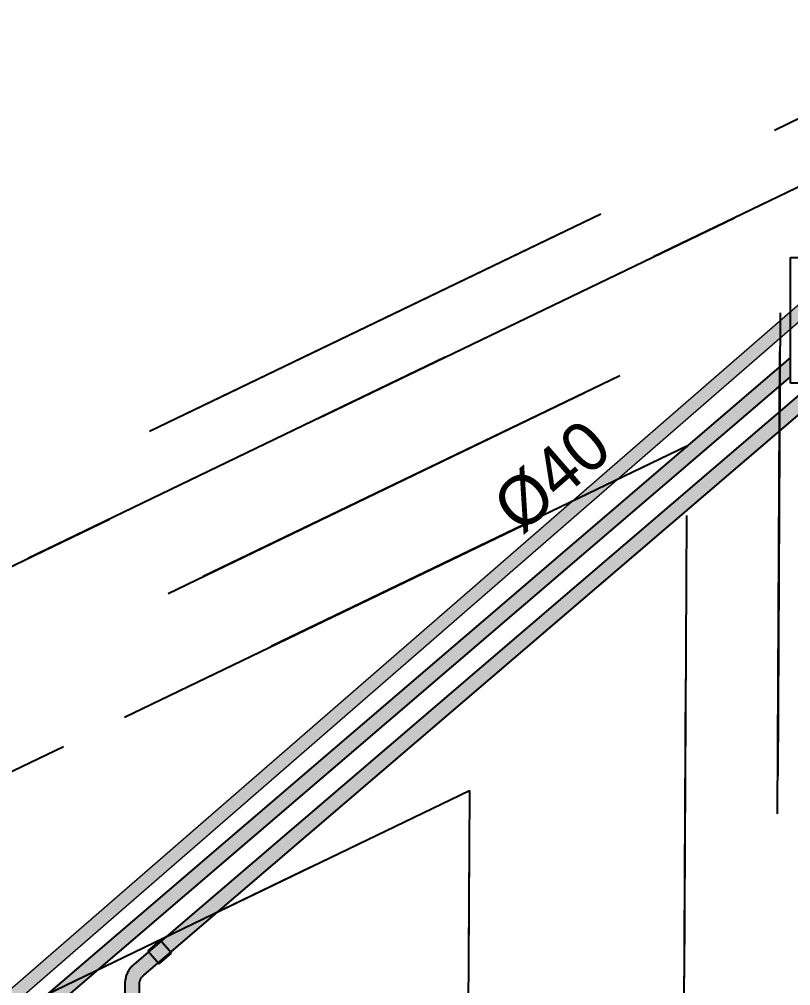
# Model space of a CAD drawing. Header units: metres. Extents: x 4 to 151, y -16 to 34.
# Drawn here: x 64.094 to 66.595, y 29.389 to 32.524 of the extents above; entities that cross this region are included whole.
import ezdxf

# ---------------------------------------------------------------- set-up
doc = ezdxf.new("R2010")
doc.units = ezdxf.units.M
doc.linetypes.add('IMPORT-_Tracejado pequeno', pattern=[2.25, 1.5, -0.75])
doc.layers.add('Base Revit Coremas_dwg', color=7, linetype='Continuous', lineweight=9, true_color=0x767676)
for name, color, linetype, lineweight in [('E-ELEC-EQPM', 7, 'Continuous', 50), ('E-POWR-CNDT', 7, 'Continuous', 25), ('E-POWR-CNDT-IDEN', 7, 'Continuous', 9), ('KIRYA - PISO', 7, 'Continuous', 9)]:
    doc.layers.add(name, color=color, linetype=linetype, lineweight=lineweight)
doc.styles.add('Century Gothic_4', font='GOTHIC.TTF', dxfattribs={"height": 0.16})

# ---------------------------------------------------------------- blocks, each defined once
blk = doc.blocks.new('Ramal de Entrada Individual_Saida Subterrânea_Medição em Muro - 3_Trifasico-3753992-PLANTA BAIXA - TÉRREO')
at = {"layer": 'E-ELEC-EQPM', "color": 253, "lineweight": 25, "true_color": 0xababab}
for p, q in [((0.3202, -0.6681), (0.3202, -0.2603)), ((0.728, -0.2603), (0.728, -0.6681)), ((0.728, -0.6681), (0.3202, -0.6681))]:
    blk.add_line(p, q, dxfattribs=at)
blk = doc.blocks.new('BEE - PVC Roscavel_Curvas - BEE - PVC Roscavel_Curvas-8211587-PLANTA BAIXA - TÉRREO')
at = {"layer": 'E-POWR-CNDT', "true_color": 0xbdbdbd}
for points in [[(0.0592, 0.0692), (0.0413, 0.0846), (0.0023, 0.0375), (0.0375, 0.0073), (0.0765, 0.0545), (0.0593, 0.0692)], [(0.0375, 0.0073), (0.0013, 0.038), (-0.0137, 0.0272), (-0.0299, 0.0229), (-0.0291, -0.0236), (-0.0022, -0.019), (0.0183, -0.0094), (0.0254, -0.0037), (0.0332, 0.0036)], [(-0.0299, 0.0237), (-0.0911, 0.0227), (-0.0911, -0.0237), (-0.0299, -0.0229), (-0.0299, 0.0229)]]:
    blk.add_hatch(color=9, dxfattribs=at).paths.add_polyline_path(points)
at = {"layer": 'E-POWR-CNDT', "color": 21, "true_color": 0xffabab}
for p, q in [((0.0585, 0.1047), (0.0015, 0.0381)), ((0.0375, 0.0073), (0.0945, 0.0739)), ((-0.0299, 0.0237), (-0.1176, 0.0237)), ((-0.1176, -0.0237), (-0.0299, -0.0237))]:
    blk.add_line(p, q, dxfattribs=at)
at = {"layer": 'E-POWR-CNDT', "color": 21, "true_color": 0xffabab, "flags": 128}
for points in [[(0.0015, 0.0381), (0.0004, 0.0369), (-0.0008, 0.0357), (-0.002, 0.0346), (-0.0032, 0.0335), (-0.0045, 0.0324), (-0.0058, 0.0314), (-0.0072, 0.0305), (-0.0086, 0.0296), (-0.01, 0.0288), (-0.0115, 0.028), (-0.013, 0.0273), (-0.0145, 0.0267), (-0.016, 0.0261), (-0.0176, 0.0256), (-0.0192, 0.0251), (-0.0208, 0.0247), (-0.0224, 0.0244), (-0.024, 0.0241), (-0.0257, 0.0239), (-0.0273, 0.0238), (-0.029, 0.0237), (-0.0299, 0.0237)], [(-0.0299, -0.0237), (-0.0264, -0.0236), (-0.0228, -0.0234), (-0.0193, -0.0231), (-0.0158, -0.0226), (-0.0123, -0.0219), (-0.0088, -0.0212), (-0.0054, -0.0202), (-0.002, -0.0192), (0.0013, -0.018), (0.0046, -0.0167), (0.0079, -0.0153), (0.011, -0.0137), (0.0142, -0.012), (0.0172, -0.0102), (0.0202, -0.0082), (0.0231, -0.0061), (0.0259, -0.004), (0.0286, -0.0017), (0.0312, 0.0007), (0.0337, 0.0032), (0.0361, 0.0058), (0.0375, 0.0073)]]:
    blk.add_lwpolyline(points, dxfattribs=at)
blk = doc.blocks.new('BEE - PVC Roscavel_Luva Para Conexão - BEE - PVC Roscavel_Luva Para Conexão-V16-PLANTA BAIXA - TÉRREO')
at = {"layer": 'E-POWR-CNDT', "true_color": 0xbdbdbd}
blk.add_hatch(color=9, dxfattribs=at).paths.add_polyline_path([(41.1129, 29.4593), (41.1532, 29.4937), (41.1168, 29.5363), (41.0765, 29.5018), (41.1113, 29.4612)])
at = {"layer": 'E-POWR-CNDT', "color": 21, "true_color": 0xffabab}
for p, q in [((41.1168, 29.5363), (41.0765, 29.5018)), ((41.1532, 29.4937), (41.1168, 29.5363)), ((41.0765, 29.5018), (41.1129, 29.4593)), ((41.1129, 29.4593), (41.1532, 29.4937))]:
    blk.add_line(p, q, dxfattribs=at)
blk = doc.blocks.new('ELE_PRAÇA_COREMAS_rvt-1-PLANTA BAIXA - TÉRREO')
at = {"layer": 'E-POWR-CNDT', "lineweight": 5, "true_color": 0xbcbcbc}
for points in [[(37.7636, 26.7719), (43.1612, 31.395), (43.1612, 31.426), (37.7533, 26.7932), (37.7609, 26.7775)], [(37.7743, 26.7498), (43.1612, 31.3647), (43.1612, 31.3948), (37.7637, 26.7718), (37.7739, 26.7506)]]:
    blk.add_hatch(color=9, dxfattribs=at).paths.add_polyline_path(points)
at = {"layer": 'E-POWR-CNDT', "lineweight": 5, "true_color": 0xbdbdbd}
for points in [[(41.135, 29.515), (43.2692, 31.343), (43.2321, 31.3424), (41.1202, 29.5322), (41.131, 29.5196)], [(41.1504, 29.497), (43.3038, 31.3424), (43.3022, 31.343), (43.2693, 31.343), (41.135, 29.515), (41.1504, 29.497)]]:
    blk.add_hatch(color=9, dxfattribs=at).paths.add_polyline_path(points)
at = {"layer": 'E-POWR-CNDT', "color": 21, "true_color": 0xffabab}
for p, q in [((43.1612, 31.426), (37.753, 26.794)), ((37.7743, 26.7498), (43.1612, 31.3636)), ((43.2329, 31.343), (41.0994, 29.5158)), ((41.1303, 29.4798), (43.3043, 31.3417))]:
    blk.add_line(p, q, dxfattribs=at)
at = {"layer": 'E-ELEC-EQPM', "color": 253, "lineweight": 25, "true_color": 0xababab, "rotation": 269.9999999999997}
blk.add_blockref('Ramal de Entrada Individual_Saida Subterrânea_Medição em Muro - 3_Trifasico-3753992-PLANTA BAIXA - TÉRREO', (43.8293, 32.071), dxfattribs=at)
at = {"layer": 'E-POWR-CNDT', "color": 253, "lineweight": 25, "true_color": 0xababab}
blk.add_blockref('BEE - PVC Roscavel_Luva Para Conexão - BEE - PVC Roscavel_Luva Para Conexão-V16-PLANTA BAIXA - TÉRREO', (0, 0), dxfattribs=at)
at = {"layer": 'E-POWR-CNDT', "color": 253, "lineweight": 25, "true_color": 0xababab, "rotation": 220.5790001842154}
blk.add_blockref('BEE - PVC Roscavel_Curvas - BEE - PVC Roscavel_Curvas-8211587-PLANTA BAIXA - TÉRREO', (41.0255, 29.4213), dxfattribs=at)
blk = doc.blocks.new('Base Revit Coremas_dwg-8208185-PLANTA BAIXA - TÉRREO')
at = {"layer": 'KIRYA - PISO', "color": 254, "linetype": 'IMPORT-_Tracejado pequeno', "lineweight": 25, "true_color": 0xe3e3e3, "flags": 128}
for points in [[(0, 0), (1.5183, 12.1051), (44.0319, 32.6096), (43.8882, 3.135), (0, 0), (1.5183, 12.1051), (44.0319, 32.6096), (43.8882, 3.135)], [(0.7543, 4.407), (0.2288, 0.2168), (43.6891, 3.3213), (43.8304, 32.2903), (17.5154, 19.5985), (43.8304, 32.2903), (43.6891, 3.3213), (0.2288, 0.2168)], [(1.0645, 4.4689), (0.6227, 0.9467), (42.9923, 3.9733), (43.1271, 31.618), (17.5556, 19.2849), (43.1271, 31.618), (42.9923, 3.9733), (0.6227, 0.9467)], [(1.3746, 4.5308), (0.9658, 1.272), (42.6936, 4.2528), (42.8247, 31.1391), (17.5959, 18.9712), (42.8247, 31.1391), (42.6936, 4.2528), (0.9658, 1.272)], [(1.7665, 2.031), (2.9051, 11.1086), (42.1193, 30.0217), (41.9968, 4.9048), (1.7665, 2.031), (2.9051, 11.1086), (42.1193, 30.0217), (41.9968, 4.9048)]]:
    blk.add_lwpolyline(points, close=True, dxfattribs=at)

msp = doc.modelspace()

# ---------------------------------------------------------------- hatches: boundary and pattern name
at = {"layer": 'E-POWR-CNDT', "lineweight": 5, "true_color": 0x353535}
for points in [[(61.0819, 26.7549), (66.6819, 31.6228), (66.6675, 31.6381), (61.0687, 26.7702), (61.0784, 26.759)], [(61.0957, 26.7391), (66.6952, 31.6076), (66.6819, 31.6228), (61.0819, 26.7549), (61.0952, 26.7396)]]:
    msp.add_hatch(color=250, dxfattribs=at).paths.add_polyline_path(points)

# ---------------------------------------------------------------- linework, layer by layer
at = {"layer": 'E-POWR-CNDT', "lineweight": 9}
for p, q in [((66.6681, 31.6387), (61.0682, 26.7707)), ((61.0957, 26.7391), (66.6956, 31.607))]:
    msp.add_line(p, q, dxfattribs=at)

# ---------------------------------------------------------------- block references
at = {"lineweight": 5}
msp.add_blockref('ELE_PRAÇA_COREMAS_rvt-1-PLANTA BAIXA - TÉRREO', (23.4343, 0), dxfattribs=at)
at = {"layer": 'Base Revit Coremas_dwg', "color": 254, "linetype": 'IMPORT-_Tracejado pequeno', "lineweight": 25, "true_color": 0xe3e3e3}
msp.add_blockref('Base Revit Coremas_dwg-8208185-PLANTA BAIXA - TÉRREO', (23.4343, 0), dxfattribs=at)

# ---------------------------------------------------------------- texts
at = {"layer": 'E-POWR-CNDT-IDEN', "insert": (65.6151, 30.9709), "char_height": 0.16, "width": 0.545147, "attachment_point": 1, "rotation": 41, "style": 'Century Gothic_4'}
msp.add_mtext('Ø40', dxfattribs=at)

doc.saveas('drawing.dxf')
